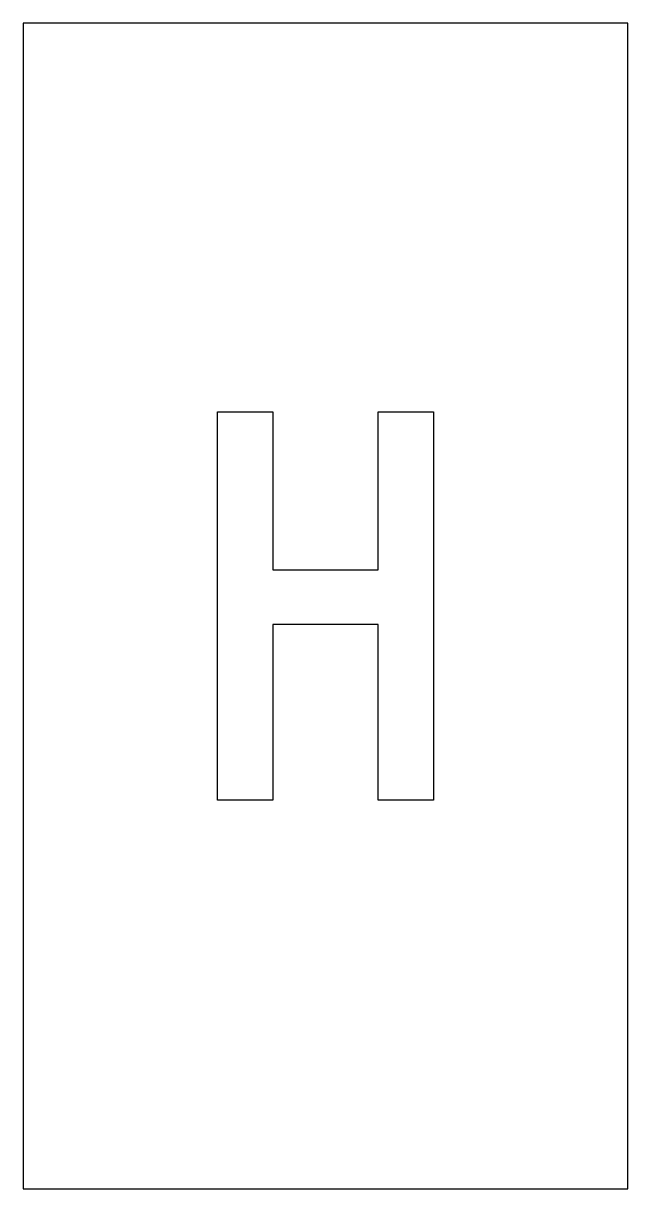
# Model space of a CAD drawing. Header units: inches. Extents: x 0 to 3.11, y 0 to 6.
import ezdxf

# ---------------------------------------------------------------- set-up
doc = ezdxf.new("R2010")
doc.units = ezdxf.units.IN
doc.header["$MEASUREMENT"] = 0
doc.layers.add('CUT', color=1, linetype='Continuous')

msp = doc.modelspace()

# ---------------------------------------------------------------- linework, layer by layer
at = {"layer": 'CUT'}
for points in [[(0, 0), (3.1107, 0), (3.1107, 6), (0, 6)], [(1.8261, 2), (1.8261, 2.904), (1.2846, 2.904), (1.2846, 2), (1, 2), (1, 4), (1.2846, 4), (1.2846, 3.186), (1.8261, 3.186), (1.8261, 4), (2.1107, 4), (2.1107, 2)]]:
    msp.add_lwpolyline(points, close=True, dxfattribs=at)

doc.saveas('drawing.dxf')
